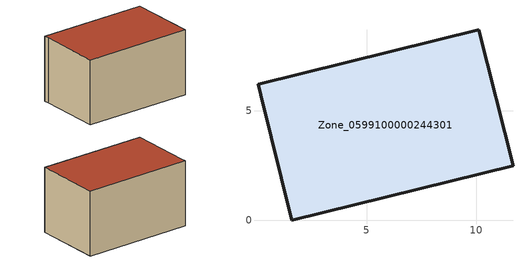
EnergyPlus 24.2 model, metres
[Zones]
Zone_0599100000244301
 floor ground (C_G): 0.03,6.22 10.12,8.71 11.69,2.5 1.56,0 0.16,5.73 z0
 wall outside (C_F): 11.69,2.5 10.12,8.71 0.03,6.22 0.16,5.73 1.56,0 11.69,2.5 z0:6.17
 roof outside (C_R): 10.12,8.71 0.03,6.22 0.16,5.73 1.56,0 11.69,2.5 z6.17
[BUILDING]
Pand.0599100000244301: North Axis=0; Terrain=City; Loads Convergence Tolerance Value=0.04; Temperature Convergence Tolerance Value=0.4; Solar Distribution=FullExterior; Maximum Number of Warmup Days=25; Minimum Number of Warmup Days=1
[Site:Location]
Rotterdam.The.Hague.AP_ZH_NLD Design_Conditions: Latitude=51.96; Longitude=4.45; Time Zone=1; Elevation=-4.5
[SITE:GROUNDTEMPERATURE:BUILDINGSURFACE]
18, 18, 18, 18, 18, 18, 18, 18, 18, 18, 18, 18
[MATERIAL] Thermal Absorptance=0.9; Solar Absorptance=0.7; Visible Absorptance=0.7
Name | Roughness | Thickness | Conductivity | Density | Specific Heat
G.TI.1946-1964 | MediumSmooth | 0.15 | 1 | 540 | 1210
F.TI.1946-1964 | Rough | 0.3 | 0.857143 | 1920 | 840
R.TI.1946-1964 | MediumRough | 0.2 | 0.277778 | 1500 | 1000
[CONSTRUCTION]
C_G: G.TI.1946-1964
C_F: F.TI.1946-1964
C_R: R.TI.1946-1964
[ZONE]
Zone_0599100000244301: Type=1; Multiplier=1; Ceiling Height=Autocalculate; Volume=Autocalculate; Floor Area=autocalculate; Part of Total Floor Area=Yes
[ZONEINFILTRATION:DESIGNFLOWRATE]
Infil_Zone_0599100000244301: Zone or ZoneList or Space or SpaceList=Zone_0599100000244301; Schedule=AlwaysOn; Design Flow Rate Calculation Method=Flow/Area; Flow Rate per Floor Area=0.003; Constant Term Coefficient=1; Temperature Term Coefficient=0; Velocity Term Coefficient=0; Velocity Squared Term Coefficient=0
[HVACTEMPLATE:ZONE:IDEALLOADSAIRSYSTEM]
Zone_0599100000244301: Maximum Heating Supply Air Temperature=50; Minimum Cooling Supply Air Temperature=13; Maximum Heating Supply Air Humidity Ratio=0.0156; Minimum Cooling Supply Air Humidity Ratio=0.0077; Heating Limit=NoLimit; Cooling Limit=NoLimit; Dehumidification Control Type=ConstantSensibleHeatRatio; Cooling Sensible Heat Ratio=0.7; Dehumidification Setpoint=60; Humidification Control Type=None; Humidification Setpoint=30; Outdoor Air Method=None; Outdoor Air Flow Rate per Person=0.00944; Outdoor Air Flow Rate per Zone Floor Area=0; Outdoor Air Flow Rate per Zone=0; Demand Controlled Ventilation Type=None; Outdoor Air Economizer Type=NoEconomizer; Heat Recovery Type=None; Sensible Heat Recovery Effectiveness=0.7; Latent Heat Recovery Effectiveness=0.65
[ZONECONTROL:THERMOSTAT]
ThermostatControl_Zone_0599100000244301: Zone or ZoneList=Zone_0599100000244301; Control Type Schedule=DualSetpointControlType; Control 1=Thermostat_Zone_0599100000244301; Temperature Difference Between Cutout And Setpoint=0
[THERMOSTATSETPOINT:DUALSETPOINT]
Thermostat_Zone_0599100000244301: Heating Setpoint Temperature Schedule=HeatingSetpoint_Zone_0599100000244301; Cooling Setpoint Temperature Schedule=CoolingSetpoint_Zone_0599100000244301
[SCHEDULE:COMPACT]
HeatingSetpoint_Zone_0599100000244301: Through: 12/31, For: AllDays, Until: 24:00, 21
CoolingSetpoint_Zone_0599100000244301: Through: 12/31, For: AllDays, Until: 24:00, 24
DualSetpointControlType: Through: 12/31, For: AllDays, Until: 24:00, 4
AlwaysOn: Through: 12/31, For: AllDays, Until: 24:00, 1
